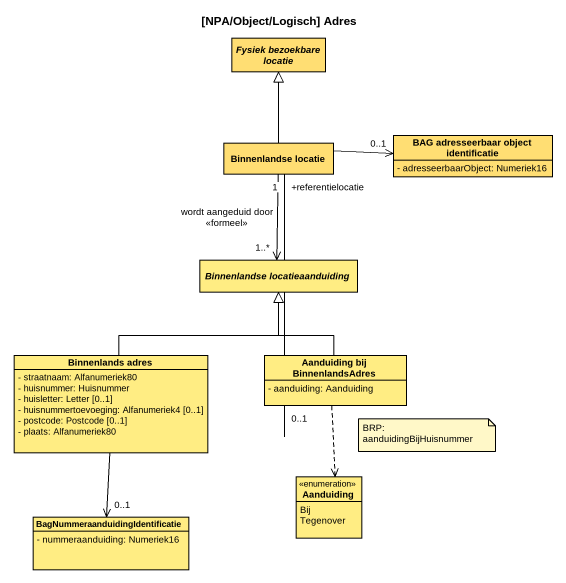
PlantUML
@startuml
title [NPA/Object/Logisch] Adres
hide circle
hide empty members
skinparam classAttributeIconSize 0
abstract class "Fysiek bezoekbare locatie" as Fysiek_bezoekbare_locatie #FFDE73
class "BAG adresseerbaar object identificatie" as BAG_adresseerbaar_object #FFDE73 {
  - adresseerbaarObject: Numeriek16
}
class "Binnenlandse locatie" as Binnenlandse_locatie #FFDE73
abstract class "Binnenlandse locatieaanduiding" as Binnenlandse #FFED83
class "Binnenlands adres" as Binnenlands_adres #FFED83 {
  - straatnaam: Alfanumeriek80
  - huisnummer: Huisnummer
  - huisletter: Letter [0..1]
  - huisnummertoevoeging: Alfanumeriek4 [0..1]
  - postcode: Postcode [0..1]
  - plaats: Alfanumeriek80
}
class "Aanduiding bij BinnenlandsAdres" as Aanduiding_bij #FFED83 {
  - aanduiding: Aanduiding
}
enum Aanduiding #FFED83 {
  Bij
  Tegenover
}
class "BagNummeraanduidingIdentificatie" as BagNummeraanduidingIdentific #FFED83 {
  - nummeraanduiding: Numeriek16
}
BAG_adresseerbaar_object "0..1" <-left- Binnenlandse_locatie
Binnenlandse_locatie -up-|> Fysiek_bezoekbare_locatie
Binnenlandse "1..*" <-up- Binnenlandse_locatie : wordt aangeduid door\n<<formeel>>
Binnenlands_adres -up-|> Binnenlandse
Aanduiding_bij "0..1" -up- "+referentielocatie\n1" Binnenlandse_locatie
Aanduiding_bij -up-|> Binnenlandse
Aanduiding_bij ..> Aanduiding
BagNummeraanduidingIdentific "0..1" <-up- Binnenlands_adres
note as N1
  BRP: aanduidingBijHuisnummer
end note
@enduml
